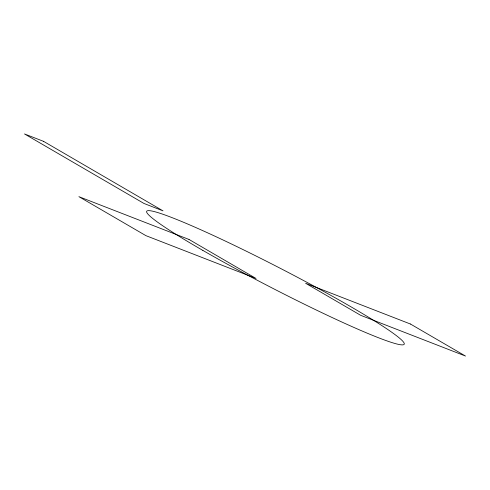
<?xml version="1.0" encoding="UTF-8"?>
<svg xmlns="http://www.w3.org/2000/svg" width="490" height="490" viewBox="0 0 490 490"><rect width="100%" height="100%" fill="white"/><g stroke="black" fill="none" stroke-linecap="round" stroke-linejoin="round"><path stroke-width="0.73" d="M43.506 141.328L24.5 133.942L143.999 203.472L163.005 210.859L43.506 141.328M410.449 324.025L305.631 283.281L360.683 315.315L465.5 356.059L410.449 324.025M189.018 239.463L78.908 196.668L145.898 235.647L256.007 278.443L189.018 239.463M202.866 250.415A144.924 10.615 27.3 0 0 403.938 344.513A144.924 10.615 27.3 0 0 219.453 238.305A144.924 10.615 27.3 0 0 202.866 250.415"/></g></svg>
